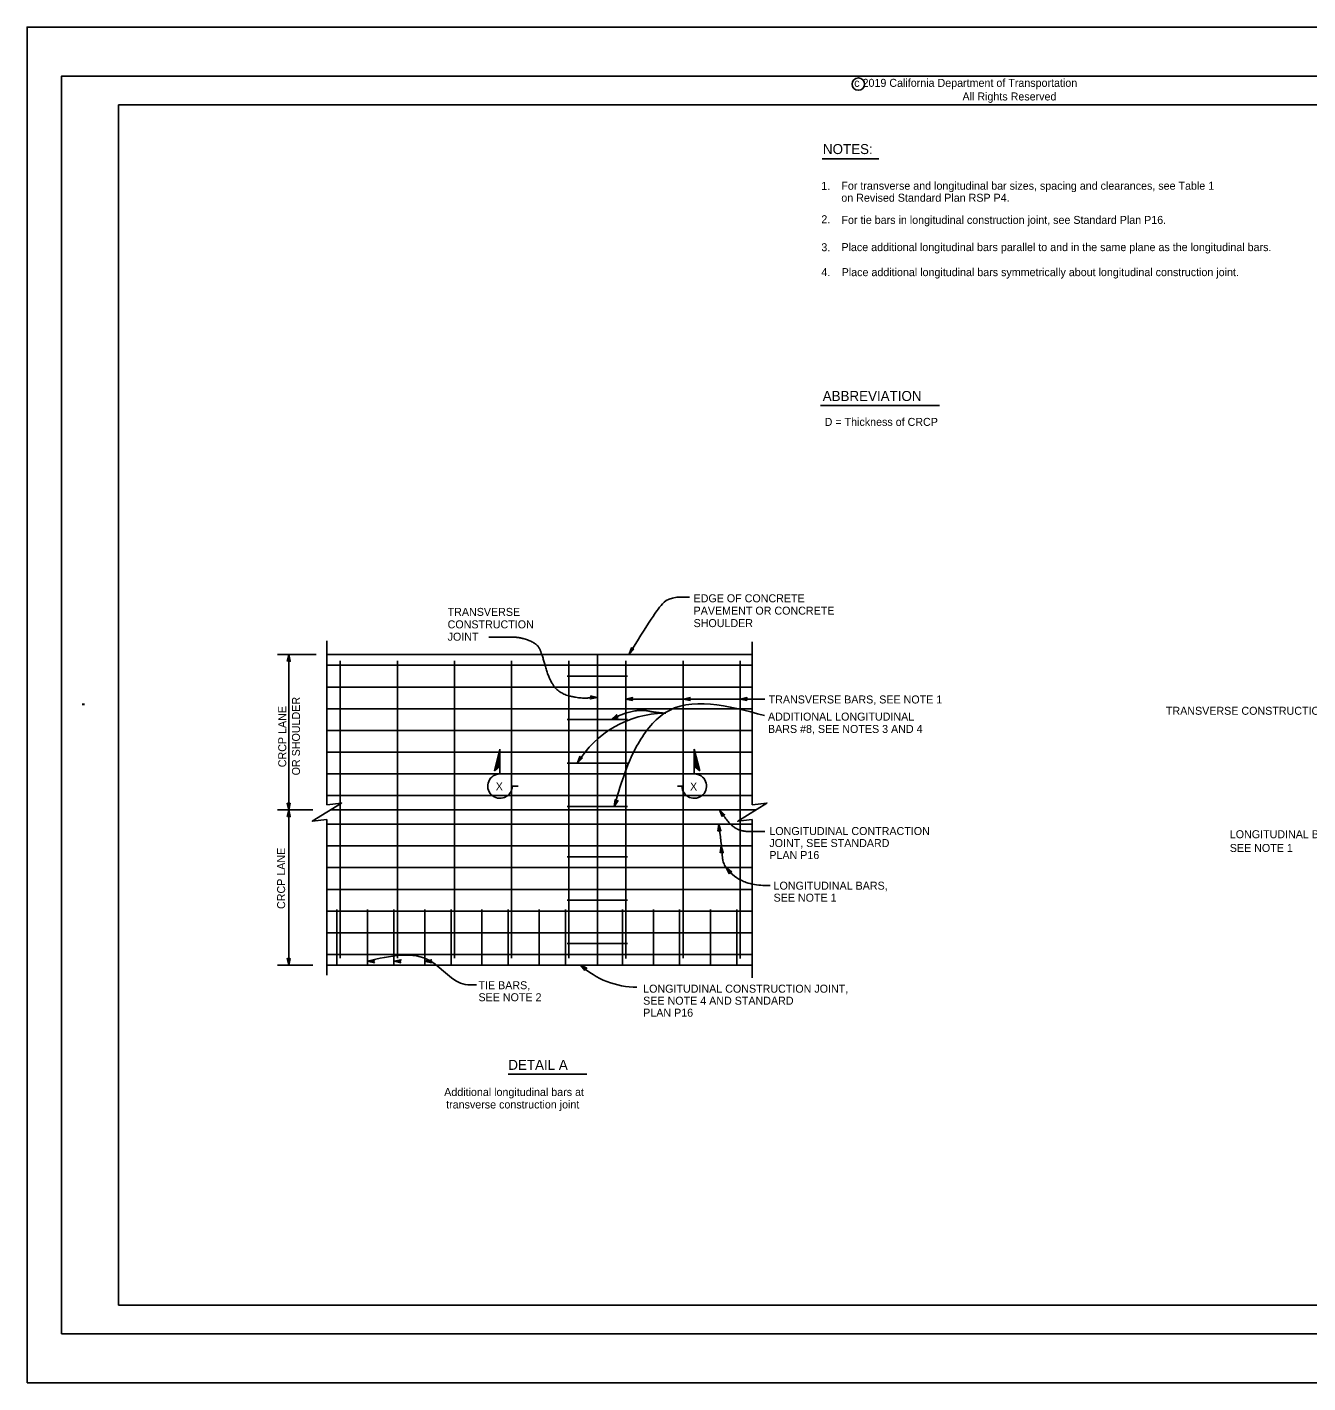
# Model space of a CAD drawing. Extents: x -893 to 867, y -474 to 712.
# Drawn here: x -893 to 227, y -474 to 712 of the extents above; entities that cross this region are included whole.
import ezdxf

# ---------------------------------------------------------------- set-up
doc = ezdxf.new("R2010")
doc.units = 0
for name, color, linetype in [('10 Sheet Format', 7, 'Continuous'), ('57 Undefined', 7, 'Continuous'), ('60 Nongeo Data', 7, 'Continuous')]:
    doc.layers.add(name, color=color, linetype=linetype)

msp = doc.modelspace()

# ---------------------------------------------------------------- linework, layer by layer
at = {"layer": '10 Sheet Format'}
for p, q in [((-863.5, 669), (836.5, 669)), ((-863.5, 669), (-863.5, -431)), ((-813.5, 644), (811.5, 644)), ((-813.5, 644), (-813.5, -406)), ((-813.5, -406), (811.5, -406)), ((-863.5, -431), (836.5, -431))]:
    msp.add_line(p, q, dxfattribs=at)
for points in [[(-893.5, -474), (866.5, -474), (866.5, 712), (-893.5, 712)], [(-863.5, -431), (836.5, -431), (836.5, 669), (-863.5, 669)]]:
    msp.add_lwpolyline(points, close=True, dxfattribs=at)
msp.add_circle((-166.1, 662.1), 5.42, dxfattribs=at)
at = {"layer": '57 Undefined'}
for p, q in [((-197.8, 596.8), (-148.2, 596.8)), ((-199.3, 381), (-95, 381)), ((-472.6, -204), (-403.8, -204))]:
    msp.add_line(p, q, dxfattribs=at)
at = {"layer": '60 Nongeo Data'}
for p, q in [((-631.1, 175), (-631.1, 39.3)), ((-259, 174.2), (-259, 39.1)), ((-674.5, 163.2), (-640.4, 163.2)), ((-664.5, 163.2), (-664.5, 26.2)), ((-631.1, 163.2), (-259, 163.2)), ((-619.5, 157.7), (-619.5, -102.6)), ((-569.5, 157.7), (-569.5, -102.6)), ((-519.5, 157.7), (-519.5, -102.6)), ((-469.5, 157.7), (-469.5, -102.6)), ((-419.5, 157.7), (-419.5, -102.6)), ((-394.5, 163.2), (-394.5, -108.7)), ((-369.5, 157.7), (-369.5, -102.8)), ((-319.5, 157.7), (-319.5, -102.5)), ((-269.5, 157.7), (-269.5, -102.8)), ((-631.1, 153.7), (-259, 153.7)), ((-421, 144.2), (-368, 144.2)), ((-631.1, 134.7), (-259, 134.7)), ((-369.5, 124.1), (-247.9, 124.1)), ((-631.1, 115.7), (-259, 115.7)), ((-631.1, 96.7), (-259, 96.7)), ((-421, 106.2), (-368, 106.2)), ((-631.1, 77.7), (-259, 77.7)), ((-479.7, 80.4), (-484.6, 61.5)), ((-479.7, 78.8), (-484.1, 61.9)), ((-479.7, 77.3), (-483.6, 62.3)), ((-479.7, 75.7), (-483.1, 62.7)), ((-479.7, 74.2), (-482.6, 63.1)), ((-479.7, 72.6), (-482.1, 63.5)), ((-479.7, 58.7), (-479.7, 80.4)), ((-309.7, 80.4), (-304.9, 61.5)), ((-309.7, 58.7), (-309.7, 80.4)), ((-309.7, 78.9), (-305.4, 61.9)), ((-309.7, 77.3), (-305.9, 62.3)), ((-309.7, 75.7), (-306.4, 62.7)), ((-309.7, 74.2), (-306.9, 63.1)), ((-309.7, 72.6), (-307.4, 63.5)), ((-479.7, 65.4), (-484.6, 61.5)), ((-479.7, 71.1), (-481.6, 63.9)), ((-479.7, 69.5), (-481.1, 64.3)), ((-479.7, 67.9), (-480.6, 64.7)), ((-479.7, 66.4), (-480.1, 65.1)), ((-421, 68.2), (-368, 68.2)), ((-309.7, 71.1), (-307.9, 63.9)), ((-309.7, 69.5), (-308.4, 64.3)), ((-309.7, 68), (-308.9, 64.7)), ((-309.7, 66.4), (-309.4, 65.1)), ((-309.7, 65.4), (-304.9, 61.5)), ((-631.1, 58.7), (-259, 58.7)), ((-469, 48), (-463.7, 48)), ((-320.4, 48), (-324.5, 48)), ((-631.1, 39.7), (-259, 39.7)), ((-631.1, 39.3), (-631.1, 31.6)), ((-258.9, 39.3), (-258.9, 31.6)), ((-674.5, 27.2), (-643.5, 27.2)), ((-664.5, 26.2), (-664.5, -108.7)), ((-628, 27.2), (-255.8, 27.2)), ((-421, 30.2), (-368, 30.2)), ((-631.1, 18.8), (-631.1, -15.1)), ((-631.1, 14.7), (-259, 14.7)), ((-258.9, 18.8), (-258.9, -15.1)), ((-631.1, -4.3), (-259, -4.3)), ((-631.1, -15.1), (-631.1, -117.5)), ((-631.1, -23.3), (-259, -23.3)), ((-421, -13.8), (-368, -13.8)), ((-259, -14.8), (-259, -119.8)), ((-631.1, -42.3), (-259, -42.3)), ((-421, -51.8), (-368, -51.8)), ((-631.1, -61.3), (-259, -61.3)), ((-622.5, -59.8), (-622.5, -108.7)), ((-595.5, -59.8), (-595.5, -108.7)), ((-572.5, -59.8), (-572.5, -108.7)), ((-545.5, -59.8), (-545.5, -108.7)), ((-522.5, -59.8), (-522.5, -108.7)), ((-495.5, -59.8), (-495.5, -108.7)), ((-472.5, -59.8), (-472.5, -108.7)), ((-445.5, -59.8), (-445.5, -108.7)), ((-422.5, -59.8), (-422.5, -108.7)), ((-372.5, -59.8), (-372.5, -108.7)), ((-345.5, -59.8), (-345.5, -108.7)), ((-322.5, -59.8), (-322.5, -108.7)), ((-295.5, -59.8), (-295.5, -108.7)), ((-272.5, -59.8), (-272.5, -108.7)), ((-631.1, -80.3), (-259, -80.3)), ((-421, -89.8), (-368, -89.8)), ((-631.1, -99.2), (-259, -99.2)), ((-674.5, -108.7), (-643.4, -108.7)), ((-631.1, -108.7), (-259, -108.7))]:
    msp.add_line(p, q, dxfattribs=at)
for points in [[(-362.5, 167.7), (-366.7, 163.3), (-364.7, 169), (-364.5, 168.7), (-366, 164.5), (-362.9, 167.7), (-363.3, 167.7), (-365.3, 165.6), (-364.3, 168.3), (-364.2, 168), (-364.6, 166.8), (-363.7, 167.7), (-364, 167.7), (-364.7, 169), (-364, 167.7)], [(-665.8, 157.3), (-664.5, 163.2), (-663.2, 157.3), (-663.5, 157.5), (-664.5, 161.9), (-665.5, 157.5), (-665.1, 157.8), (-664.5, 160.5), (-663.9, 157.8), (-664.2, 158), (-664.5, 159.2), (-664.8, 158), (-664.5, 158.1), (-663.2, 157.3), (-664.5, 158.1)], [(-400.5, 126.9), (-394.6, 125.6), (-400.5, 124.3), (-400.3, 124.6), (-395.9, 125.6), (-400.3, 126.5), (-400.1, 126.2), (-397.3, 125.6), (-400.1, 125), (-399.9, 125.3), (-398.7, 125.6), (-399.9, 125.8), (-399.7, 125.6), (-400.5, 124.3), (-399.7, 125.6)], [(-363.7, 122.8), (-369.6, 124.1), (-363.7, 125.4), (-363.9, 125.1), (-368.2, 124.1), (-363.9, 123.1), (-364.1, 123.5), (-366.9, 124.1), (-364.1, 124.7), (-364.3, 124.4), (-365.5, 124.1), (-364.3, 123.8), (-364.5, 124.1), (-363.7, 125.4), (-364.5, 124.1)], [(-313.3, 122.8), (-319.2, 124.1), (-313.3, 125.4), (-313.5, 125.1), (-317.9, 124.1), (-313.5, 123.1), (-313.7, 123.5), (-316.5, 124.1), (-313.7, 124.7), (-313.9, 124.4), (-315.1, 124.1), (-313.9, 123.8), (-314.1, 124.1), (-313.3, 125.4), (-314.1, 124.1)], [(-263.6, 122.8), (-269.5, 124.1), (-263.6, 125.4), (-263.8, 125.1), (-268.2, 124.1), (-263.8, 123.1), (-264.1, 123.5), (-266.8, 124.1), (-264.1, 124.7), (-264.3, 124.4), (-265.5, 124.1), (-264.3, 123.8), (-264.4, 124.1), (-263.6, 125.4), (-264.4, 124.1)], [(-376.3, 108.1), (-382, 106.3), (-377.6, 110.4), (-377.6, 110), (-380.8, 107), (-376.6, 108.3), (-377, 108.5), (-379.7, 107.7), (-377.6, 109.6), (-377.6, 109.2), (-378.5, 108.4), (-377.3, 108.7), (-377.6, 108.9), (-377.6, 110.4), (-377.6, 108.9)], [(-407.6, 72.6), (-411.9, 68.3), (-409.8, 74), (-409.6, 73.6), (-411.1, 69.4), (-408, 72.6), (-408.4, 72.6), (-410.4, 70.6), (-409.4, 73.2), (-409.2, 72.9), (-409.7, 71.7), (-408.8, 72.6), (-409.1, 72.6), (-409.8, 74), (-409.1, 72.6)], [(-376.4, 35.3), (-379.7, 30.2), (-378.9, 36.2), (-378.6, 35.9), (-379.3, 31.5), (-376.8, 35.2), (-377.2, 35.1), (-378.8, 32.8), (-378.4, 35.6), (-378.1, 35.2), (-378.3, 34), (-377.6, 35.1), (-377.9, 35), (-378.9, 36.2), (-377.9, 35)], [(-663.2, 33), (-664.5, 27.1), (-665.8, 33), (-665.5, 32.8), (-664.5, 28.5), (-663.5, 32.8), (-663.9, 32.6), (-664.5, 29.8), (-665.1, 32.6), (-664.8, 32.4), (-664.5, 31.2), (-664.2, 32.4), (-664.5, 32.2), (-665.8, 33), (-664.5, 32.2)], [(-665.8, 21.3), (-664.5, 27.2), (-663.2, 21.3), (-663.5, 21.5), (-664.5, 25.8), (-665.5, 21.5), (-665.1, 21.7), (-664.5, 24.4), (-663.9, 21.7), (-664.2, 21.9), (-664.5, 23.1), (-664.8, 21.9), (-664.5, 22.1), (-663.2, 21.3), (-664.5, 22.1)], [(-285.4, 21.5), (-287.5, 27.2), (-283.2, 22.9), (-283.6, 22.9), (-286.8, 26.1), (-285.3, 21.9), (-285.1, 22.2), (-286, 24.9), (-284, 22.9), (-284.5, 22.9), (-285.3, 23.8), (-284.9, 22.6), (-284.8, 22.9), (-283.2, 22.9), (-284.8, 22.9)], [(-289, 8.6), (-288.2, 14.6), (-286.4, 8.9), (-286.7, 9.1), (-288.1, 13.3), (-288.6, 8.9), (-288.3, 9.1), (-288, 11.9), (-287.1, 9.2), (-287.5, 9.4), (-287.8, 10.6), (-288, 9.4), (-287.7, 9.6), (-286.4, 8.9), (-287.7, 9.6)], [(-286.9, -10.4), (-286.1, -4.3), (-284.3, -10.1), (-284.6, -9.9), (-286, -5.7), (-286.6, -10.1), (-286.2, -9.9), (-285.9, -7.1), (-285, -9.7), (-285.4, -9.6), (-285.7, -8.4), (-285.9, -9.6), (-285.6, -9.4), (-284.3, -10.1), (-285.6, -9.4)], [(-279.1, -28.7), (-281.8, -23.3), (-277.1, -27), (-277.5, -27.1), (-281, -24.3), (-278.9, -28.3), (-278.8, -27.9), (-280.1, -25.4), (-277.9, -27.1), (-278.3, -27.2), (-279.2, -26.4), (-278.7, -27.5), (-278.6, -27.2), (-277.1, -27), (-278.6, -27.2)], [(-663.2, -102.8), (-664.5, -108.7), (-665.8, -102.8), (-665.5, -103), (-664.5, -107.3), (-663.5, -103), (-663.9, -103.2), (-664.5, -105.9), (-665.1, -103.2), (-664.8, -103.4), (-664.5, -104.6), (-664.2, -103.4), (-664.5, -103.5), (-665.8, -102.8), (-664.5, -103.5)], [(-589.6, -106.5), (-595.5, -105.2), (-589.6, -103.9), (-589.8, -104.3), (-594.1, -105.2), (-589.8, -106.2), (-590, -105.8), (-592.7, -105.2), (-590, -104.6), (-590.2, -105), (-591.4, -105.2), (-590.2, -105.5), (-590.3, -105.2), (-589.6, -103.9), (-590.3, -105.2)], [(-566.4, -106.5), (-572.3, -105.2), (-566.4, -103.9), (-566.6, -104.3), (-571, -105.2), (-566.6, -106.2), (-566.8, -105.8), (-569.6, -105.2), (-566.8, -104.6), (-567, -105), (-568.2, -105.2), (-567, -105.5), (-567.2, -105.2), (-566.4, -103.9), (-567.2, -105.2)], [(-539.7, -106.5), (-545.6, -105.2), (-539.7, -103.9), (-539.9, -104.3), (-544.2, -105.2), (-539.9, -106.2), (-540.1, -105.8), (-542.8, -105.2), (-540.1, -104.6), (-540.3, -105), (-541.5, -105.2), (-540.3, -105.5), (-540.4, -105.2), (-539.7, -103.9), (-540.4, -105.2)], [(-405.5, -113.4), (-409.2, -108.6), (-403.8, -111.4), (-404.2, -111.6), (-408.1, -109.5), (-405.4, -113), (-405.4, -112.6), (-407.1, -110.4), (-404.6, -111.7), (-405, -111.8), (-406, -111.3), (-405.3, -112.2), (-405.2, -111.9), (-403.8, -111.4), (-405.2, -111.9)]]:
    msp.add_lwpolyline(points, close=True, dxfattribs=at)
for points in [[(-631.1, 18.8), (-643.9, 17.2), (-618.3, 33.2), (-631.1, 31.6)], [(-258.9, 18.8), (-271.7, 17.2), (-246.1, 33.2), (-258.9, 31.6)]]:
    msp.add_lwpolyline(points, dxfattribs=at)
for centre, radius, start, end in [((-334.8, 21.7), 90, 90.7094, 148.858), ((-479.7, 48), 10.7, 90, 0.0005), ((-309.7, 48), 10.7, 179.9995, 90), ((-359.5, -54.8), 73.2, 227.3572, 269.7558)]:
    msp.add_arc(centre, radius, start, end, dxfattribs=at)
for points, degree in [([(-313.9, 213.2), (-331.8, 214.5), (-339.1, 205.5), (-344.9, 198.7), (-366.7, 163.3)], 3), ([(-489.4, 178.3), (-474.3, 178.3), (-462.6, 178.4), (-447.4, 172.9), (-442.9, 163.7), (-436.8, 141.2), (-427.1, 128.5), (-407.8, 124.5), (-398.5, 125.6), (-394.6, 125.6)], 2), ([(-382, 106.3), (-372.6, 111.7), (-355.2, 115), (-345.1, 112.5), (-334.7, 111.7)], 2), ([(-287.4, 27.1), (-280.7, 16.9), (-273.2, 10.5), (-265.2, 8.2), (-255.5, 8.2), (-247.9, 8.2)], 2)]:
    msp.add_open_spline(points, degree=degree, dxfattribs=at)
for points in [[(-379.7, 30.2), (-360.1, 82.8), (-335.9, 111.7), (-248.2, 109.7)], [(-288.3, 14.9), (-284.9, -15.2), (-284.8, -16.2), (-284.6, -17.2), (-284, -19.1), (-282.2, -22.9), (-276.3, -29.4), (-268.6, -34.4), (-264.3, -36.2), (-249.6, -38.8), (-243.2, -38.8)], [(-595.7, -105.2), (-540.2, -105.2), (-510.1, -125.6), (-500.3, -125.8)]]:
    msp.add_spline(points, degree=3, dxfattribs=at)

# ---------------------------------------------------------------- texts
at = {"layer": '10 Sheet Format'}
for s, p in [('c 2019 California Department of Transportation', (-169.7, 659.7)), ('All Rights Reserved', (-75, 647.8))]:
    msp.add_text(s, height=7, dxfattribs=at).set_placement(p)
msp.add_text('.', height=13.8, rotation=270, dxfattribs=at).set_placement((-845.3, 122.2))
at = {"layer": '57 Undefined'}
for s, height, p in [('NOTES:', 8.75, (-197.1, 600.9)), ('1.', 7, (-198.5, 569.6)), ('For transverse and longitudinal bar sizes, spacing and clearances, see Table 1', 7, (-181, 569.7)), ('on Revised Standard Plan RSP P4.', 7, (-181, 559.2)), ('2.', 7, (-198.5, 540.4)), ('For tie bars in longitudinal construction joint, see Standard Plan P16.', 7, (-180.9, 539.8)), ('3.', 7, (-198.5, 515.9)), ('Place additional longitudinal bars parallel to and in the same plane as the longitudinal bars.', 7, (-180.9, 516)), ('4.', 7, (-198.5, 494.1)), ('Place additional longitudinal bars symmetrically about longitudinal construction joint.', 7, (-180.7, 494.1)), ('D = Thickness of CRCP', 7, (-195.6, 363.1))]:
    msp.add_text(s, height=height, dxfattribs=at).set_placement(p)
for s, p in [('OR SHOULDER', (-654.7, 57.4)), ('CRCP LANE', (-666.7, 64.5)), ('CRCP LANE', (-667.7, -59.5))]:
    msp.add_text(s, height=7, rotation=90, dxfattribs=at).set_placement(p)
at = {"layer": '60 Nongeo Data'}
for s, height, p in [('ABBREVIATION', 8.75, (-197.3, 384.9)), ('EDGE OF CONCRETE', 7, (-310.3, 208.8)), ('TRANSVERSE', 7, (-525.5, 196.9)), ('PAVEMENT OR CONCRETE', 7, (-310.3, 198)), ('CONSTRUCTION', 7, (-525.5, 186)), ('SHOULDER', 7, (-310.3, 187.1)), ('JOINT', 7, (-525.5, 175.2)), ('TRANSVERSE BARS, SEE NOTE 1', 7, (-244.6, 120.3)), ('ADDITIONAL LONGITUDINAL', 7, (-245.2, 105.3)), ('TRANSVERSE CONSTRUCTION JOINT', 7, (103, 110.4)), ('BARS #8, SEE NOTES 3 AND 4', 7, (-245.2, 94.5)), ('X', 7, (-483.4, 44.3)), ('X', 7, (-313.4, 44.1)), ('LONGITUDINAL CONTRACTION', 7, (-244, 5.2)), ('JOINT, SEE STANDARD', 7, (-244, -5.3)), ('LONGITUDINAL BARS,', 7, (158.9, 2.4)), ('PLAN P16', 7, (-244, -15.8)), ('SEE NOTE 1 ', 7, (158.9, -9.6)), ('LONGITUDINAL BARS,', 7, (-240.3, -42.6)), ('SEE NOTE 1', 7, (-240.3, -53.1)), ('TIE BARS,', 7, (-498.5, -129.7)), ('LONGITUDINAL CONSTRUCTION JOINT,', 7, (-354.4, -132.7)), ('SEE NOTE 2', 7, (-498.5, -140.2)), ('SEE NOTE 4 AND STANDARD', 7, (-354.4, -143.2)), ('PLAN P16', 7, (-354.4, -153.7)), ('DETAIL A', 8.75, (-472.4, -200.2)), ('Additional longitudinal bars at', 7, (-528.5, -223.1)), ('transverse construction joint', 7, (-526.8, -234))]:
    msp.add_text(s, height=height, dxfattribs=at).set_placement(p)

doc.saveas('drawing.dxf')
